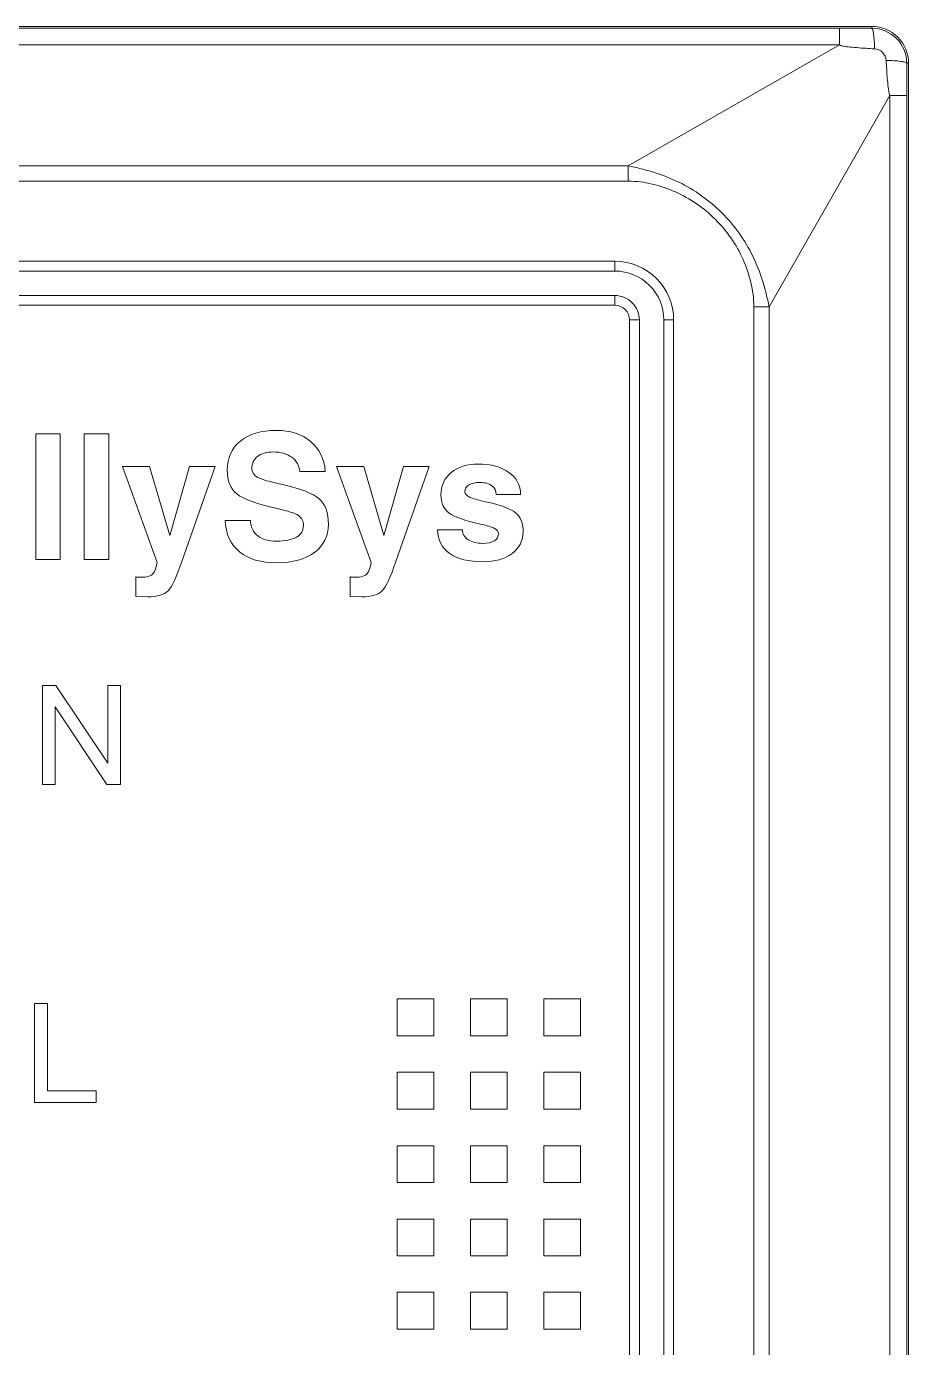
# Model space of a CAD drawing. Header units: millimetres. Extents: x 33157 to 59611, y -29750 to 1750.
# Drawn here: x 54097.45 to 54115.47, y -3607.08 to -3580.08 of the extents above; entities that cross this region are included whole.
import ezdxf

# ---------------------------------------------------------------- set-up
doc = ezdxf.new("R2010")
doc.units = ezdxf.units.MM
doc.layers.add('layer 1', color=7, linetype='Continuous', lineweight=18)

msp = doc.modelspace()

# ---------------------------------------------------------------- linework, layer by layer
at = {"layer": 'layer 1', "lineweight": 9}
for p, q in [((54114.057, -3580.119), (54114.057, -3580.46)), ((54114.721, -3580.081), (54114.721, -3580.118)), ((54115.471, -3580.831), (54115.471, -3580.831)), ((54115.471, -3580.831), (54115.471, -3679.331)), ((54115.092, -3581.495), (54115.092, -3678.667)), ((54115.434, -3581.495), (54115.434, -3678.667)), ((54109.741, -3582.927), (54109.741, -3583.243)), ((54109.471, -3584.881), (54109.471, -3585.081)), ((54109.471, -3585.581), (54109.471, -3585.781)), ((54112.309, -3585.811), (54112.309, -3585.811)), ((54112.309, -3585.811), (54112.309, -3674.35)), ((54112.625, -3585.811), (54112.625, -3585.811)), ((54112.625, -3585.811), (54112.625, -3674.35)), ((54109.771, -3586.081), (54109.771, -3586.081)), ((54109.771, -3586.081), (54109.771, -3674.081)), ((54109.971, -3586.081), (54109.971, -3586.081)), ((54109.971, -3586.081), (54109.971, -3674.081)), ((54110.471, -3586.081), (54110.471, -3674.081)), ((54110.671, -3586.081), (54110.671, -3674.081))]:
    msp.add_line(p, q, dxfattribs=at)
for points in [[(54114.721, -3580.081), (54114.721, -3580.081), (54081.521, -3580.081), (54081.521, -3580.081)], [(54082.185, -3580.119), (54082.185, -3580.119), (54114.057, -3580.119), (54114.057, -3580.119)], [(54114.057, -3580.119), (54114.279, -3580.119), (54114.5, -3580.118), (54114.721, -3580.118)], [(54082.185, -3580.46), (54082.185, -3580.46), (54114.057, -3580.46), (54114.057, -3580.46)], [(54114.057, -3580.46), (54114.057, -3580.46), (54109.741, -3582.927), (54109.741, -3582.927)], [(54115.434, -3580.831), (54115.434, -3580.831), (54115.471, -3580.831), (54115.471, -3580.831)], [(54115.434, -3580.831), (54115.434, -3581.052), (54115.434, -3581.274), (54115.434, -3581.495)], [(54115.092, -3581.495), (54115.092, -3581.495), (54112.625, -3585.811), (54112.625, -3585.811)], [(54115.434, -3581.495), (54115.434, -3581.495), (54115.092, -3581.495), (54115.092, -3581.495)], [(54109.741, -3582.927), (54109.741, -3582.927), (54086.502, -3582.927), (54086.502, -3582.927)], [(54109.741, -3583.243), (54109.741, -3583.243), (54086.502, -3583.243), (54086.502, -3583.243)], [(54086.771, -3584.881), (54086.771, -3584.881), (54109.471, -3584.881), (54109.471, -3584.881)], [(54086.771, -3585.081), (54086.771, -3585.081), (54109.471, -3585.081), (54109.471, -3585.081)], [(54109.471, -3585.581), (54109.471, -3585.581), (54086.771, -3585.581), (54086.771, -3585.581)], [(54109.471, -3585.781), (54109.471, -3585.781), (54086.771, -3585.781), (54086.771, -3585.781)], [(54112.309, -3585.811), (54112.309, -3585.811), (54112.625, -3585.811), (54112.625, -3585.811)], [(54109.771, -3586.081), (54109.771, -3586.081), (54109.971, -3586.081), (54109.971, -3586.081)], [(54110.671, -3586.081), (54110.671, -3586.081), (54110.471, -3586.081), (54110.471, -3586.081)]]:
    msp.add_open_spline(points, degree=3, dxfattribs=at)
for points, knots in [([(54115.471, -3580.831), (54115.471, -3580.632), (54115.392, -3580.441), (54115.252, -3580.301), (54115.111, -3580.16), (54114.92, -3580.081), (54114.721, -3580.081)], [0, 0, 0, 0, 174754.398557, 174754.398557, 174754.398557, 349508.797114, 349508.797114, 349508.797114, 349508.797114]), ([(54115.434, -3580.831), (54115.435, -3580.642), (54115.359, -3580.46), (54115.226, -3580.326), (54115.092, -3580.193), (54114.91, -3580.118), (54114.721, -3580.118)], [0, 0, 0, 0, 174754.395155, 174754.395155, 174754.395155, 349508.79031, 349508.79031, 349508.79031, 349508.79031]), ([(54114.721, -3580.118), (54114.726, -3580.118), (54114.729, -3580.123), (54114.731, -3580.127), (54114.736, -3580.135), (54114.738, -3580.143), (54114.741, -3580.151), (54114.744, -3580.163), (54114.747, -3580.176), (54114.749, -3580.189), (54114.753, -3580.206), (54114.755, -3580.223), (54114.758, -3580.24), (54114.763, -3580.284), (54114.767, -3580.33), (54114.77, -3580.375), (54114.774, -3580.429), (54114.776, -3580.484), (54114.777, -3580.538)], [0, 0, 0, 0, 148358.919231, 148358.919231, 148358.919231, 296717.838462, 296717.838462, 296717.838462, 445076.757693, 445076.757693, 445076.757693, 593435.676924, 593435.676924, 593435.676924, 741794.596155, 741794.596155, 741794.596155, 890153.515386, 890153.515386, 890153.515386, 890153.515386]), ([(54114.057, -3580.46), (54114.085, -3580.472), (54114.115, -3580.478), (54114.145, -3580.484), (54114.174, -3580.49), (54114.204, -3580.494), (54114.234, -3580.498), (54114.294, -3580.505), (54114.355, -3580.511), (54114.415, -3580.515), (54114.475, -3580.52), (54114.536, -3580.524), (54114.596, -3580.528), (54114.656, -3580.532), (54114.717, -3580.535), (54114.777, -3580.538)], [0, 0, 0, 0, 150631.948054, 150631.948054, 150631.948054, 301263.896107, 301263.896107, 301263.896107, 451895.844161, 451895.844161, 451895.844161, 602527.792215, 602527.792215, 602527.792215, 753159.740269, 753159.740269, 753159.740269, 753159.740269]), ([(54114.777, -3580.538), (54114.836, -3580.541), (54114.896, -3580.569), (54114.939, -3580.613), (54114.983, -3580.656), (54115.011, -3580.716), (54115.014, -3580.775)], [0, 0, 0, 0, 174754.371951, 174754.371951, 174754.371951, 349508.743902, 349508.743902, 349508.743902, 349508.743902]), ([(54115.434, -3580.831), (54115.434, -3580.826), (54115.429, -3580.824), (54115.425, -3580.821), (54115.417, -3580.816), (54115.409, -3580.814), (54115.401, -3580.812), (54115.389, -3580.808), (54115.376, -3580.805), (54115.363, -3580.803), (54115.346, -3580.799), (54115.329, -3580.797), (54115.312, -3580.795), (54115.268, -3580.789), (54115.223, -3580.785), (54115.178, -3580.782), (54115.123, -3580.779), (54115.068, -3580.776), (54115.014, -3580.775)], [0, 0, 0, 0, 148361.457176, 148361.457176, 148361.457176, 296722.914351, 296722.914351, 296722.914351, 445084.371527, 445084.371527, 445084.371527, 593445.828702, 593445.828702, 593445.828702, 741807.285878, 741807.285878, 741807.285878, 890168.743054, 890168.743054, 890168.743054, 890168.743054]), ([(54115.014, -3580.775), (54115.017, -3580.836), (54115.021, -3580.896), (54115.024, -3580.956), (54115.028, -3581.016), (54115.032, -3581.077), (54115.037, -3581.137), (54115.042, -3581.197), (54115.047, -3581.257), (54115.055, -3581.318), (54115.062, -3581.378), (54115.07, -3581.439), (54115.092, -3581.495)], [0, 0, 0, 0, 154959.328641, 154959.328641, 154959.328641, 309918.657281, 309918.657281, 309918.657281, 464877.985922, 464877.985922, 464877.985922, 619837.314563, 619837.314563, 619837.314563, 619837.314563]), ([(54112.625, -3585.811), (54112.603, -3585.723), (54112.584, -3585.635), (54112.562, -3585.547), (54112.54, -3585.458), (54112.516, -3585.371), (54112.489, -3585.284), (54112.435, -3585.111), (54112.368, -3584.941), (54112.289, -3584.778), (54112.209, -3584.614), (54112.116, -3584.457), (54112.011, -3584.309), (54111.905, -3584.161), (54111.788, -3584.022), (54111.659, -3583.893), (54111.531, -3583.765), (54111.391, -3583.647), (54111.243, -3583.541), (54111.095, -3583.436), (54110.938, -3583.343), (54110.775, -3583.264), (54110.611, -3583.184), (54110.441, -3583.118), (54110.268, -3583.063), (54110.181, -3583.036), (54110.094, -3583.012), (54110.006, -3582.99), (54109.917, -3582.968), (54109.829, -3582.949), (54109.741, -3582.927)], [0, 0, 0, 0, 143076.582231, 143076.582231, 143076.582231, 286153.164463, 286153.164463, 286153.164463, 429229.746694, 429229.746694, 429229.746694, 572306.328926, 572306.328926, 572306.328926, 715382.911157, 715382.911157, 715382.911157, 858459.493389, 858459.493389, 858459.493389, 1001536.07562, 1001536.07562, 1001536.07562, 1144612.657852, 1144612.657852, 1144612.657852, 1287689.240083, 1287689.240083, 1287689.240083, 1430765.822315, 1430765.822315, 1430765.822315, 1430765.822315]), ([(54112.309, -3585.811), (54112.309, -3585.645), (54112.287, -3585.479), (54112.249, -3585.317), (54112.211, -3585.155), (54112.157, -3584.997), (54112.089, -3584.845), (54111.954, -3584.542), (54111.761, -3584.263), (54111.525, -3584.027), (54111.289, -3583.791), (54111.01, -3583.599), (54110.708, -3583.463), (54110.556, -3583.395), (54110.398, -3583.341), (54110.235, -3583.303), (54110.073, -3583.265), (54109.907, -3583.243), (54109.741, -3583.243)], [0, 0, 0, 0, 148354.933344, 148354.933344, 148354.933344, 296709.866689, 296709.866689, 296709.866689, 445064.800033, 445064.800033, 445064.800033, 593419.733378, 593419.733378, 593419.733378, 741774.666722, 741774.666722, 741774.666722, 890129.600066, 890129.600066, 890129.600066, 890129.600066]), ([(54110.671, -3586.081), (54110.671, -3585.763), (54110.545, -3585.457), (54110.32, -3585.232), (54110.095, -3585.007), (54109.79, -3584.881), (54109.471, -3584.881)], [0, 0, 0, 0, 174747.010667, 174747.010667, 174747.010667, 349494.021334, 349494.021334, 349494.021334, 349494.021334]), ([(54110.471, -3586.081), (54110.471, -3585.816), (54110.366, -3585.561), (54110.178, -3585.374), (54109.991, -3585.186), (54109.737, -3585.081), (54109.471, -3585.081)], [0, 0, 0, 0, 174746.992253, 174746.992253, 174746.992253, 349493.984506, 349493.984506, 349493.984506, 349493.984506]), ([(54109.971, -3586.081), (54109.971, -3585.948), (54109.919, -3585.821), (54109.825, -3585.727), (54109.731, -3585.634), (54109.604, -3585.581), (54109.471, -3585.581)], [0, 0, 0, 0, 174746.946545, 174746.946545, 174746.946545, 349493.89309, 349493.89309, 349493.89309, 349493.89309]), ([(54109.771, -3586.081), (54109.771, -3586.001), (54109.74, -3585.925), (54109.683, -3585.869), (54109.627, -3585.812), (54109.551, -3585.781), (54109.471, -3585.781)], [0, 0, 0, 0, 174746.92822, 174746.92822, 174746.92822, 349493.856439, 349493.856439, 349493.856439, 349493.856439])]:
    msp.add_open_spline(points, degree=3, knots=knots, dxfattribs=at)
at = {"layer": 'layer 1'}
for points, knots in [([(54097.636, -3588.407), (54097.636, -3588.407), (54097.885, -3588.407), (54097.885, -3588.407), (54097.885, -3588.407), (54098.136, -3588.407), (54098.136, -3588.407), (54098.136, -3588.407), (54098.136, -3590.973), (54098.136, -3590.973), (54098.136, -3590.973), (54097.887, -3590.973), (54097.887, -3590.973), (54097.887, -3590.973), (54097.636, -3590.973), (54097.636, -3590.973), (54097.636, -3590.973), (54097.636, -3588.407), (54097.636, -3588.407)], [0, 0, 0, 0, 148326.01633, 148326.01633, 148326.01633, 296652.032659, 296652.032659, 296652.032659, 444978.048989, 444978.048989, 444978.048989, 593304.065319, 593304.065319, 593304.065319, 741630.081648, 741630.081648, 741630.081648, 889956.097978, 889956.097978, 889956.097978, 889956.097978]), ([(54098.629, -3588.407), (54098.629, -3588.407), (54098.879, -3588.407), (54098.879, -3588.407), (54098.879, -3588.407), (54099.13, -3588.407), (54099.13, -3588.407), (54099.13, -3588.407), (54099.13, -3590.973), (54099.13, -3590.973), (54099.13, -3590.973), (54098.88, -3590.973), (54098.88, -3590.973), (54098.88, -3590.973), (54098.629, -3590.973), (54098.629, -3590.973), (54098.629, -3590.973), (54098.629, -3588.407), (54098.629, -3588.407)], [0, 0, 0, 0, 148328.645346, 148328.645346, 148328.645346, 296657.290691, 296657.290691, 296657.290691, 444985.936037, 444985.936037, 444985.936037, 593314.581383, 593314.581383, 593314.581383, 741643.226728, 741643.226728, 741643.226728, 889971.872074, 889971.872074, 889971.872074, 889971.872074]), ([(54103.031, -3589.178), (54103.021, -3589.056), (54102.968, -3588.959), (54102.87, -3588.887), (54102.772, -3588.815), (54102.645, -3588.779), (54102.488, -3588.779), (54102.352, -3588.779), (54102.245, -3588.809), (54102.169, -3588.869), (54102.092, -3588.929), (54102.054, -3589.012), (54102.054, -3589.12), (54102.054, -3589.196), (54102.094, -3589.256), (54102.174, -3589.298), (54102.253, -3589.339), (54102.422, -3589.389), (54102.679, -3589.446), (54103.052, -3589.53), (54103.302, -3589.626), (54103.428, -3589.736), (54103.554, -3589.844), (54103.617, -3590.018), (54103.617, -3590.258), (54103.617, -3590.499), (54103.522, -3590.69), (54103.332, -3590.831), (54103.142, -3590.973), (54102.886, -3591.043), (54102.562, -3591.043), (54102.237, -3591.043), (54101.984, -3590.968), (54101.801, -3590.818), (54101.618, -3590.668), (54101.52, -3590.454), (54101.507, -3590.177), (54101.507, -3590.177), (54102.024, -3590.177), (54102.024, -3590.177), (54102.03, -3590.313), (54102.079, -3590.418), (54102.172, -3590.491), (54102.266, -3590.565), (54102.395, -3590.601), (54102.562, -3590.601), (54102.733, -3590.601), (54102.867, -3590.574), (54102.963, -3590.519), (54103.059, -3590.463), (54103.107, -3590.387), (54103.107, -3590.289), (54103.107, -3590.192), (54103.072, -3590.121), (54103.003, -3590.076), (54102.936, -3590.031), (54102.791, -3589.984), (54102.57, -3589.935), (54102.163, -3589.844), (54101.89, -3589.746), (54101.753, -3589.64), (54101.617, -3589.535), (54101.549, -3589.371), (54101.549, -3589.149), (54101.549, -3588.9), (54101.639, -3588.702), (54101.819, -3588.556), (54102, -3588.41), (54102.244, -3588.337), (54102.551, -3588.337), (54102.839, -3588.337), (54103.073, -3588.413), (54103.253, -3588.565), (54103.434, -3588.716), (54103.534, -3588.921), (54103.554, -3589.178), (54103.554, -3589.178), (54103.031, -3589.178), (54103.031, -3589.178)], [0, 0, 0, 0, 138184.759362, 138184.759362, 138184.759362, 276369.518723, 276369.518723, 276369.518723, 414554.278085, 414554.278085, 414554.278085, 552739.037447, 552739.037447, 552739.037447, 690923.796808, 690923.796808, 690923.796808, 829108.55617, 829108.55617, 829108.55617, 967293.315532, 967293.315532, 967293.315532, 1105478.074894, 1105478.074894, 1105478.074894, 1243662.834255, 1243662.834255, 1243662.834255, 1381847.593617, 1381847.593617, 1381847.593617, 1520032.352979, 1520032.352979, 1520032.352979, 1658217.11234, 1658217.11234, 1658217.11234, 1796401.871702, 1796401.871702, 1796401.871702, 1934586.631064, 1934586.631064, 1934586.631064, 2072771.390425, 2072771.390425, 2072771.390425, 2210956.149787, 2210956.149787, 2210956.149787, 2349140.909149, 2349140.909149, 2349140.909149, 2487325.668511, 2487325.668511, 2487325.668511, 2625510.427872, 2625510.427872, 2625510.427872, 2763695.187234, 2763695.187234, 2763695.187234, 2901879.946596, 2901879.946596, 2901879.946596, 3040064.705957, 3040064.705957, 3040064.705957, 3178249.465319, 3178249.465319, 3178249.465319, 3316434.224681, 3316434.224681, 3316434.224681, 3454618.984042, 3454618.984042, 3454618.984042, 3592803.743404, 3592803.743404, 3592803.743404, 3592803.743404]), ([(54100.623, -3591.014), (54100.513, -3591.334), (54100.419, -3591.535), (54100.341, -3591.616), (54100.263, -3591.698), (54100.124, -3591.739), (54099.924, -3591.739), (54099.924, -3591.739), (54099.684, -3591.733), (54099.684, -3591.733), (54099.684, -3591.733), (54099.684, -3591.332), (54099.684, -3591.332), (54099.696, -3591.337), (54099.728, -3591.339), (54099.78, -3591.339), (54099.914, -3591.339), (54100.002, -3591.312), (54100.042, -3591.257), (54100.068, -3591.222), (54100.094, -3591.15), (54100.119, -3591.04), (54100.119, -3591.04), (54099.411, -3589.075), (54099.411, -3589.075), (54099.411, -3589.075), (54099.687, -3589.075), (54099.687, -3589.075), (54099.687, -3589.075), (54099.964, -3589.075), (54099.964, -3589.075), (54099.964, -3589.075), (54100.377, -3590.484), (54100.377, -3590.484), (54100.377, -3590.484), (54100.378, -3590.484), (54100.378, -3590.484), (54100.378, -3590.484), (54100.78, -3589.075), (54100.78, -3589.075), (54100.78, -3589.075), (54101.042, -3589.075), (54101.042, -3589.075), (54101.042, -3589.075), (54101.304, -3589.075), (54101.304, -3589.075), (54101.304, -3589.075), (54100.623, -3591.014), (54100.623, -3591.014)], [0, 0, 0, 0, 140084.63961, 140084.63961, 140084.63961, 280169.279219, 280169.279219, 280169.279219, 420253.918829, 420253.918829, 420253.918829, 560338.558439, 560338.558439, 560338.558439, 700423.198048, 700423.198048, 700423.198048, 840507.837658, 840507.837658, 840507.837658, 980592.477268, 980592.477268, 980592.477268, 1120677.116877, 1120677.116877, 1120677.116877, 1260761.756487, 1260761.756487, 1260761.756487, 1400846.396097, 1400846.396097, 1400846.396097, 1540931.035706, 1540931.035706, 1540931.035706, 1681015.675316, 1681015.675316, 1681015.675316, 1821100.314925, 1821100.314925, 1821100.314925, 1961184.954535, 1961184.954535, 1961184.954535, 2101269.594145, 2101269.594145, 2101269.594145, 2241354.233754, 2241354.233754, 2241354.233754, 2241354.233754]), ([(54104.997, -3591.014), (54104.887, -3591.334), (54104.794, -3591.535), (54104.716, -3591.616), (54104.637, -3591.698), (54104.498, -3591.739), (54104.298, -3591.739), (54104.298, -3591.739), (54104.059, -3591.733), (54104.059, -3591.733), (54104.059, -3591.733), (54104.059, -3591.332), (54104.059, -3591.332), (54104.07, -3591.337), (54104.102, -3591.339), (54104.155, -3591.339), (54104.288, -3591.339), (54104.376, -3591.312), (54104.417, -3591.257), (54104.442, -3591.222), (54104.468, -3591.15), (54104.493, -3591.04), (54104.493, -3591.04), (54103.785, -3589.075), (54103.785, -3589.075), (54103.785, -3589.075), (54104.061, -3589.075), (54104.061, -3589.075), (54104.061, -3589.075), (54104.338, -3589.075), (54104.338, -3589.075), (54104.338, -3589.075), (54104.751, -3590.484), (54104.751, -3590.484), (54104.751, -3590.484), (54104.752, -3590.484), (54104.752, -3590.484), (54104.752, -3590.484), (54105.154, -3589.075), (54105.154, -3589.075), (54105.154, -3589.075), (54105.416, -3589.075), (54105.416, -3589.075), (54105.416, -3589.075), (54105.678, -3589.075), (54105.678, -3589.075), (54105.678, -3589.075), (54104.997, -3591.014), (54104.997, -3591.014)], [0, 0, 0, 0, 140095.570432, 140095.570432, 140095.570432, 280191.140864, 280191.140864, 280191.140864, 420286.711296, 420286.711296, 420286.711296, 560382.281729, 560382.281729, 560382.281729, 700477.852161, 700477.852161, 700477.852161, 840573.422593, 840573.422593, 840573.422593, 980668.993025, 980668.993025, 980668.993025, 1120764.563457, 1120764.563457, 1120764.563457, 1260860.133889, 1260860.133889, 1260860.133889, 1400955.704321, 1400955.704321, 1400955.704321, 1541051.274753, 1541051.274753, 1541051.274753, 1681146.845186, 1681146.845186, 1681146.845186, 1821242.415618, 1821242.415618, 1821242.415618, 1961337.98605, 1961337.98605, 1961337.98605, 2101433.556482, 2101433.556482, 2101433.556482, 2241529.126914, 2241529.126914, 2241529.126914, 2241529.126914]), ([(54107.047, -3589.645), (54107.047, -3589.572), (54107.017, -3589.513), (54106.956, -3589.468), (54106.895, -3589.424), (54106.815, -3589.402), (54106.715, -3589.402), (54106.618, -3589.402), (54106.543, -3589.418), (54106.489, -3589.451), (54106.434, -3589.485), (54106.407, -3589.531), (54106.407, -3589.59), (54106.407, -3589.632), (54106.438, -3589.668), (54106.5, -3589.699), (54106.561, -3589.728), (54106.668, -3589.76), (54106.823, -3589.795), (54107.131, -3589.863), (54107.337, -3589.938), (54107.44, -3590.02), (54107.544, -3590.101), (54107.596, -3590.229), (54107.596, -3590.404), (54107.596, -3590.59), (54107.521, -3590.739), (54107.37, -3590.853), (54107.219, -3590.966), (54107.02, -3591.023), (54106.773, -3591.023), (54106.481, -3591.023), (54106.255, -3590.967), (54106.098, -3590.856), (54105.94, -3590.744), (54105.856, -3590.581), (54105.845, -3590.367), (54105.845, -3590.367), (54106.355, -3590.367), (54106.355, -3590.367), (54106.358, -3590.454), (54106.397, -3590.523), (54106.471, -3590.572), (54106.545, -3590.622), (54106.646, -3590.646), (54106.773, -3590.646), (54106.873, -3590.646), (54106.951, -3590.629), (54107.008, -3590.595), (54107.064, -3590.561), (54107.093, -3590.513), (54107.093, -3590.451), (54107.093, -3590.408), (54107.065, -3590.371), (54107.011, -3590.341), (54106.956, -3590.312), (54106.86, -3590.282), (54106.722, -3590.252), (54106.401, -3590.18), (54106.186, -3590.104), (54106.078, -3590.023), (54105.97, -3589.944), (54105.916, -3589.821), (54105.916, -3589.655), (54105.916, -3589.467), (54105.986, -3589.314), (54106.126, -3589.199), (54106.267, -3589.083), (54106.451, -3589.025), (54106.681, -3589.025), (54106.939, -3589.025), (54107.147, -3589.082), (54107.306, -3589.195), (54107.464, -3589.309), (54107.543, -3589.459), (54107.543, -3589.645), (54107.543, -3589.645), (54107.543, -3589.645), (54107.543, -3589.645), (54107.543, -3589.645), (54107.047, -3589.645), (54107.047, -3589.645)], [0, 0, 0, 0, 138015.885495, 138015.885495, 138015.885495, 276031.770989, 276031.770989, 276031.770989, 414047.656484, 414047.656484, 414047.656484, 552063.541978, 552063.541978, 552063.541978, 690079.427473, 690079.427473, 690079.427473, 828095.312967, 828095.312967, 828095.312967, 966111.198462, 966111.198462, 966111.198462, 1104127.083956, 1104127.083956, 1104127.083956, 1242142.969451, 1242142.969451, 1242142.969451, 1380158.854945, 1380158.854945, 1380158.854945, 1518174.74044, 1518174.74044, 1518174.74044, 1656190.625934, 1656190.625934, 1656190.625934, 1794206.511429, 1794206.511429, 1794206.511429, 1932222.396923, 1932222.396923, 1932222.396923, 2070238.282418, 2070238.282418, 2070238.282418, 2208254.167912, 2208254.167912, 2208254.167912, 2346270.053407, 2346270.053407, 2346270.053407, 2484285.938901, 2484285.938901, 2484285.938901, 2622301.824396, 2622301.824396, 2622301.824396, 2760317.70989, 2760317.70989, 2760317.70989, 2898333.595385, 2898333.595385, 2898333.595385, 3036349.480879, 3036349.480879, 3036349.480879, 3174365.366374, 3174365.366374, 3174365.366374, 3312381.251868, 3312381.251868, 3312381.251868, 3450397.137363, 3450397.137363, 3450397.137363, 3588413.022857, 3588413.022857, 3588413.022857, 3726428.908352, 3726428.908352, 3726428.908352, 3726428.908352]), ([(54097.775, -3595.574), (54097.775, -3595.574), (54097.775, -3593.553), (54097.775, -3593.553), (54097.775, -3593.553), (54098.05, -3593.553), (54098.05, -3593.553), (54098.05, -3593.553), (54099.11, -3595.139), (54099.11, -3595.139), (54099.11, -3595.139), (54099.11, -3593.553), (54099.11, -3593.553), (54099.11, -3593.553), (54099.367, -3593.553), (54099.367, -3593.553), (54099.367, -3593.553), (54099.367, -3595.574), (54099.367, -3595.574), (54099.367, -3595.574), (54099.092, -3595.574), (54099.092, -3595.574), (54099.092, -3595.574), (54098.032, -3593.988), (54098.032, -3593.988), (54098.032, -3593.988), (54098.032, -3595.574), (54098.032, -3595.574), (54098.032, -3595.574), (54097.775, -3595.574), (54097.775, -3595.574)], [0, 0, 0, 0, 143052.928997, 143052.928997, 143052.928997, 286105.857994, 286105.857994, 286105.857994, 429158.786991, 429158.786991, 429158.786991, 572211.715989, 572211.715989, 572211.715989, 715264.644986, 715264.644986, 715264.644986, 858317.573983, 858317.573983, 858317.573983, 1001370.50298, 1001370.50298, 1001370.50298, 1144423.431977, 1144423.431977, 1144423.431977, 1287476.360974, 1287476.360974, 1287476.360974, 1430529.289971, 1430529.289971, 1430529.289971, 1430529.289971]), ([(54105.021, -3600.709), (54105.021, -3600.709), (54105.771, -3600.709), (54105.771, -3600.709), (54105.771, -3600.709), (54105.771, -3599.957), (54105.771, -3599.957), (54105.771, -3599.957), (54105.021, -3599.957), (54105.021, -3599.957), (54105.021, -3599.957), (54105.021, -3600.706), (54105.021, -3600.706), (54105.021, -3600.706), (54105.021, -3600.709), (54105.021, -3600.709)], [0, 0, 0, 0, 150633.146322, 150633.146322, 150633.146322, 301266.292644, 301266.292644, 301266.292644, 451899.438967, 451899.438967, 451899.438967, 602532.585289, 602532.585289, 602532.585289, 753165.731611, 753165.731611, 753165.731611, 753165.731611]), ([(54106.521, -3600.709), (54106.521, -3600.709), (54107.271, -3600.709), (54107.271, -3600.709), (54107.271, -3600.709), (54107.271, -3599.957), (54107.271, -3599.957), (54107.271, -3599.957), (54106.521, -3599.957), (54106.521, -3599.957), (54106.521, -3599.957), (54106.521, -3600.706), (54106.521, -3600.706), (54106.521, -3600.706), (54106.521, -3600.709), (54106.521, -3600.709)], [0, 0, 0, 0, 150637.18639, 150637.18639, 150637.18639, 301274.37278, 301274.37278, 301274.37278, 451911.559171, 451911.559171, 451911.559171, 602548.745561, 602548.745561, 602548.745561, 753185.931951, 753185.931951, 753185.931951, 753185.931951]), ([(54108.021, -3600.709), (54108.021, -3600.709), (54108.771, -3600.709), (54108.771, -3600.709), (54108.771, -3600.709), (54108.771, -3599.957), (54108.771, -3599.957), (54108.771, -3599.957), (54108.021, -3599.957), (54108.021, -3599.957), (54108.021, -3599.957), (54108.021, -3600.706), (54108.021, -3600.706), (54108.021, -3600.706), (54108.021, -3600.709), (54108.021, -3600.709)], [0, 0, 0, 0, 150641.226459, 150641.226459, 150641.226459, 301282.452917, 301282.452917, 301282.452917, 451923.679376, 451923.679376, 451923.679376, 602564.905834, 602564.905834, 602564.905834, 753206.132293, 753206.132293, 753206.132293, 753206.132293]), ([(54097.611, -3602.074), (54097.611, -3602.074), (54097.611, -3600.053), (54097.611, -3600.053), (54097.611, -3600.053), (54097.879, -3600.053), (54097.879, -3600.053), (54097.879, -3600.053), (54097.879, -3601.837), (54097.879, -3601.837), (54097.879, -3601.837), (54098.873, -3601.837), (54098.873, -3601.837), (54098.873, -3601.837), (54098.873, -3602.074), (54098.873, -3602.074), (54098.873, -3602.074), (54097.611, -3602.074), (54097.611, -3602.074)], [0, 0, 0, 0, 148341.344536, 148341.344536, 148341.344536, 296682.689072, 296682.689072, 296682.689072, 445024.033608, 445024.033608, 445024.033608, 593365.378144, 593365.378144, 593365.378144, 741706.72268, 741706.72268, 741706.72268, 890048.067216, 890048.067216, 890048.067216, 890048.067216]), ([(54105.021, -3602.208), (54105.021, -3602.208), (54105.771, -3602.208), (54105.771, -3602.208), (54105.771, -3602.208), (54105.771, -3601.455), (54105.771, -3601.455), (54105.771, -3601.455), (54105.021, -3601.455), (54105.021, -3601.455), (54105.021, -3601.455), (54105.021, -3602.205), (54105.021, -3602.205), (54105.021, -3602.205), (54105.021, -3602.208), (54105.021, -3602.208)], [0, 0, 0, 0, 150635.193481, 150635.193481, 150635.193481, 301270.386962, 301270.386962, 301270.386962, 451905.580443, 451905.580443, 451905.580443, 602540.773924, 602540.773924, 602540.773924, 753175.967405, 753175.967405, 753175.967405, 753175.967405]), ([(54106.521, -3602.208), (54106.521, -3602.208), (54107.271, -3602.208), (54107.271, -3602.208), (54107.271, -3602.208), (54107.271, -3601.455), (54107.271, -3601.455), (54107.271, -3601.455), (54106.521, -3601.455), (54106.521, -3601.455), (54106.521, -3601.455), (54106.521, -3602.205), (54106.521, -3602.205), (54106.521, -3602.205), (54106.521, -3602.208), (54106.521, -3602.208)], [0, 0, 0, 0, 150639.233544, 150639.233544, 150639.233544, 301278.467089, 301278.467089, 301278.467089, 451917.700633, 451917.700633, 451917.700633, 602556.934178, 602556.934178, 602556.934178, 753196.167722, 753196.167722, 753196.167722, 753196.167722]), ([(54108.021, -3602.208), (54108.021, -3602.208), (54108.771, -3602.208), (54108.771, -3602.208), (54108.771, -3602.208), (54108.771, -3601.455), (54108.771, -3601.455), (54108.771, -3601.455), (54108.021, -3601.455), (54108.021, -3601.455), (54108.021, -3601.455), (54108.021, -3602.205), (54108.021, -3602.205), (54108.021, -3602.205), (54108.021, -3602.208), (54108.021, -3602.208)], [0, 0, 0, 0, 150643.273608, 150643.273608, 150643.273608, 301286.547216, 301286.547216, 301286.547216, 451929.820824, 451929.820824, 451929.820824, 602573.094432, 602573.094432, 602573.094432, 753216.36804, 753216.36804, 753216.36804, 753216.36804]), ([(54105.021, -3603.709), (54105.021, -3603.709), (54105.771, -3603.709), (54105.771, -3603.709), (54105.771, -3603.709), (54105.771, -3602.957), (54105.771, -3602.957), (54105.771, -3602.957), (54105.021, -3602.957), (54105.021, -3602.957), (54105.021, -3602.957), (54105.021, -3603.706), (54105.021, -3603.706), (54105.021, -3603.706), (54105.021, -3603.709), (54105.021, -3603.709)], [0, 0, 0, 0, 150637.245082, 150637.245082, 150637.245082, 301274.490165, 301274.490165, 301274.490165, 451911.735247, 451911.735247, 451911.735247, 602548.980329, 602548.980329, 602548.980329, 753186.225411, 753186.225411, 753186.225411, 753186.225411]), ([(54106.521, -3603.709), (54106.521, -3603.709), (54107.271, -3603.709), (54107.271, -3603.709), (54107.271, -3603.709), (54107.271, -3602.957), (54107.271, -3602.957), (54107.271, -3602.957), (54106.521, -3602.957), (54106.521, -3602.957), (54106.521, -3602.957), (54106.521, -3603.706), (54106.521, -3603.706), (54106.521, -3603.706), (54106.521, -3603.709), (54106.521, -3603.709)], [0, 0, 0, 0, 150641.285141, 150641.285141, 150641.285141, 301282.570282, 301282.570282, 301282.570282, 451923.855423, 451923.855423, 451923.855423, 602565.140564, 602565.140564, 602565.140564, 753206.425705, 753206.425705, 753206.425705, 753206.425705]), ([(54108.021, -3603.709), (54108.021, -3603.709), (54108.771, -3603.709), (54108.771, -3603.709), (54108.771, -3603.709), (54108.771, -3602.957), (54108.771, -3602.957), (54108.771, -3602.957), (54108.021, -3602.957), (54108.021, -3602.957), (54108.021, -3602.957), (54108.021, -3603.706), (54108.021, -3603.706), (54108.021, -3603.706), (54108.021, -3603.709), (54108.021, -3603.709)], [0, 0, 0, 0, 150645.3252, 150645.3252, 150645.3252, 301290.6504, 301290.6504, 301290.6504, 451935.9756, 451935.9756, 451935.9756, 602581.3008, 602581.3008, 602581.3008, 753226.626, 753226.626, 753226.626, 753226.626]), ([(54105.021, -3605.208), (54105.021, -3605.208), (54105.771, -3605.208), (54105.771, -3605.208), (54105.771, -3605.208), (54105.771, -3604.456), (54105.771, -3604.456), (54105.771, -3604.456), (54105.021, -3604.456), (54105.021, -3604.456), (54105.021, -3604.456), (54105.021, -3605.205), (54105.021, -3605.205), (54105.021, -3605.205), (54105.021, -3605.208), (54105.021, -3605.208)], [0, 0, 0, 0, 150639.292928, 150639.292928, 150639.292928, 301278.585856, 301278.585856, 301278.585856, 451917.878784, 451917.878784, 451917.878784, 602557.171713, 602557.171713, 602557.171713, 753196.464641, 753196.464641, 753196.464641, 753196.464641]), ([(54106.521, -3605.208), (54106.521, -3605.208), (54107.271, -3605.208), (54107.271, -3605.208), (54107.271, -3605.208), (54107.271, -3604.456), (54107.271, -3604.456), (54107.271, -3604.456), (54106.521, -3604.456), (54106.521, -3604.456), (54106.521, -3604.456), (54106.521, -3605.205), (54106.521, -3605.205), (54106.521, -3605.205), (54106.521, -3605.208), (54106.521, -3605.208)], [0, 0, 0, 0, 150643.332982, 150643.332982, 150643.332982, 301286.665964, 301286.665964, 301286.665964, 451929.998946, 451929.998946, 451929.998946, 602573.331928, 602573.331928, 602573.331928, 753216.664911, 753216.664911, 753216.664911, 753216.664911]), ([(54108.021, -3605.208), (54108.021, -3605.208), (54108.771, -3605.208), (54108.771, -3605.208), (54108.771, -3605.208), (54108.771, -3604.456), (54108.771, -3604.456), (54108.771, -3604.456), (54108.021, -3604.456), (54108.021, -3604.456), (54108.021, -3604.456), (54108.021, -3605.205), (54108.021, -3605.205), (54108.021, -3605.205), (54108.021, -3605.208), (54108.021, -3605.208)], [0, 0, 0, 0, 150647.373036, 150647.373036, 150647.373036, 301294.746073, 301294.746073, 301294.746073, 451942.119109, 451942.119109, 451942.119109, 602589.492146, 602589.492146, 602589.492146, 753236.865182, 753236.865182, 753236.865182, 753236.865182]), ([(54105.021, -3606.707), (54105.021, -3606.707), (54105.771, -3606.707), (54105.771, -3606.707), (54105.771, -3606.707), (54105.771, -3605.954), (54105.771, -3605.954), (54105.771, -3605.954), (54105.021, -3605.954), (54105.021, -3605.954), (54105.021, -3605.954), (54105.021, -3606.703), (54105.021, -3606.703), (54105.021, -3606.703), (54105.021, -3606.707), (54105.021, -3606.707)], [0, 0, 0, 0, 150641.340298, 150641.340298, 150641.340298, 301282.680595, 301282.680595, 301282.680595, 451924.020893, 451924.020893, 451924.020893, 602565.36119, 602565.36119, 602565.36119, 753206.701488, 753206.701488, 753206.701488, 753206.701488]), ([(54106.521, -3606.707), (54106.521, -3606.707), (54107.271, -3606.707), (54107.271, -3606.707), (54107.271, -3606.707), (54107.271, -3605.954), (54107.271, -3605.954), (54107.271, -3605.954), (54106.521, -3605.954), (54106.521, -3605.954), (54106.521, -3605.954), (54106.521, -3606.703), (54106.521, -3606.703), (54106.521, -3606.703), (54106.521, -3606.707), (54106.521, -3606.707)], [0, 0, 0, 0, 150645.380347, 150645.380347, 150645.380347, 301290.760694, 301290.760694, 301290.760694, 451936.141041, 451936.141041, 451936.141041, 602581.521388, 602581.521388, 602581.521388, 753226.901734, 753226.901734, 753226.901734, 753226.901734]), ([(54108.021, -3606.707), (54108.021, -3606.707), (54108.771, -3606.707), (54108.771, -3606.707), (54108.771, -3606.707), (54108.771, -3605.954), (54108.771, -3605.954), (54108.771, -3605.954), (54108.021, -3605.954), (54108.021, -3605.954), (54108.021, -3605.954), (54108.021, -3606.703), (54108.021, -3606.703), (54108.021, -3606.703), (54108.021, -3606.707), (54108.021, -3606.707)], [0, 0, 0, 0, 150649.420396, 150649.420396, 150649.420396, 301298.840793, 301298.840793, 301298.840793, 451948.261189, 451948.261189, 451948.261189, 602597.681586, 602597.681586, 602597.681586, 753247.101982, 753247.101982, 753247.101982, 753247.101982])]:
    msp.add_open_spline(points, degree=3, knots=knots, dxfattribs=at)

doc.saveas('drawing.dxf')
